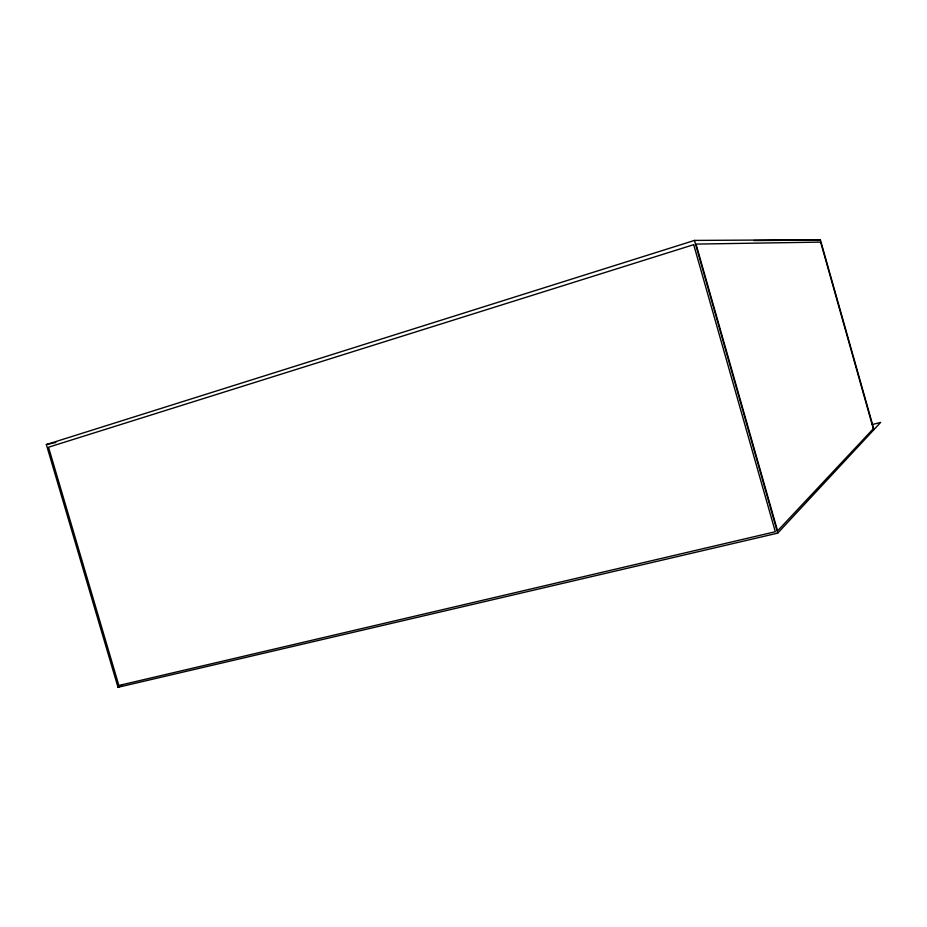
<?xml version="1.0" encoding="UTF-8"?>
<svg xmlns="http://www.w3.org/2000/svg" width="927" height="927" viewBox="0 0 927 927"><rect width="100%" height="100%" fill="white"/><g stroke="black" fill="none" stroke-linecap="round" stroke-linejoin="round"><path stroke-width="1.39" d="M873.976 429.595L820.36 239.711L694.485 240.417L46.35 444.554L118.019 687.289L777.707 533.129L880.65 422.411L872.249 424.554M118.019 687.289L121.924 685.412M817.591 240.556L820.36 239.711M46.35 444.554L55.852 442.469M753.767 240.556L818.726 240.093M694.485 240.417L777.707 533.129M873.327 428.749L777.556 530.904L696.026 244.091L820.627 242.109L873.327 428.749M693.697 244.67L48.517 447.208L118.865 685.47L775.32 531.739L693.697 244.67"/></g></svg>
